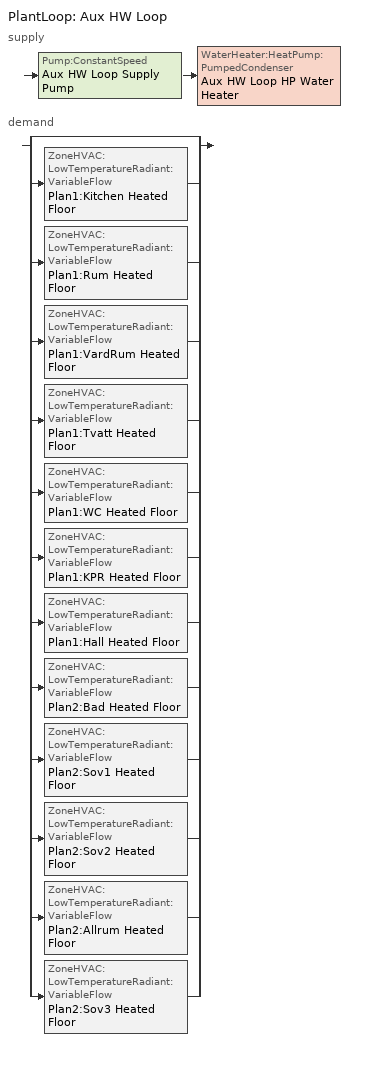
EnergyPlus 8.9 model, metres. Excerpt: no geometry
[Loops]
PlantLoop 'Aux HW Loop'
 supply: Pump:ConstantSpeed 'Aux HW Loop Supply Pump' > WaterHeater:HeatPump:PumpedCondenser 'Aux HW Loop HP Water Heater'
 demand: split
  | bypass
  | ZoneHVAC:LowTemperatureRadiant:VariableFlow 'Plan1:Kitchen Heated Floor'
  | ZoneHVAC:LowTemperatureRadiant:VariableFlow 'Plan1:Rum Heated Floor'
  | ZoneHVAC:LowTemperatureRadiant:VariableFlow 'Plan1:VardRum Heated Floor'
  | ZoneHVAC:LowTemperatureRadiant:VariableFlow 'Plan1:Tvatt Heated Floor'
  | ZoneHVAC:LowTemperatureRadiant:VariableFlow 'Plan1:WC Heated Floor'
  | ZoneHVAC:LowTemperatureRadiant:VariableFlow 'Plan1:KPR Heated Floor'
  | ZoneHVAC:LowTemperatureRadiant:VariableFlow 'Plan1:Hall Heated Floor'
  | ZoneHVAC:LowTemperatureRadiant:VariableFlow 'Plan2:Bad Heated Floor'
  | ZoneHVAC:LowTemperatureRadiant:VariableFlow 'Plan2:Sov1 Heated Floor'
  | ZoneHVAC:LowTemperatureRadiant:VariableFlow 'Plan2:Sov2 Heated Floor'
  | ZoneHVAC:LowTemperatureRadiant:VariableFlow 'Plan2:Allrum Heated Floor'
  | ZoneHVAC:LowTemperatureRadiant:VariableFlow 'Plan2:Sov3 Heated Floor'
[WindowProperty:FrameAndDivider]
1: Frame Width=0.04; Frame Outside Projection=0; Frame Inside Projection=0; Frame Conductance=9.5; Ratio of FrameEdge Glass Conductance to CenterOfGlass Conductance=1; Frame Solar Absorptance=0.5; Frame Visible Absorptance=0.5; Frame Thermal Hemispherical Emissivity=0.9; Divider Type=DividedLite; Divider Width=0.02; Number of Horizontal Dividers=1; Number of Vertical Dividers=1; Divider Outside Projection=0; Divider Inside Projection=0; Divider Conductance=9.5; Ratio of DividerEdge Glass Conductance to CenterOfGlass Conductance=1; Divider Solar Absorptance=0.5; Divider Visible Absorptance=0.5; Divider Thermal Hemispherical Emissivity=0.9; Outside Reveal Solar Absorptance=0.5; Inside Sill Depth=0; Inside Sill Solar Absorptance=0.5; Inside Reveal Depth=0; Inside Reveal Solar Absorptance=0.5
[DesignSpecification:OutdoorAir] Outdoor Air Method=Flow/Person; Outdoor Air Flow per Person=0.00944; Outdoor Air Flow per Zone Floor Area=0; Outdoor Air Flow per Zone=0; Outdoor Air Flow Air Changes per Hour=0; Outdoor Air Schedule=On 24/7
Plan1:Kitchen Design Specification Outdoor Air Object; Plan1:Rum Design Specification Outdoor Air Object; Plan1:VardRum Design Specification Outdoor Air Object; Plan1:Tvatt Design Specification Outdoor Air Object; Plan1:WC Design Specification Outdoor Air Object; Plan1:KPR Design Specification Outdoor Air Object; Plan1:Hall Design Specification Outdoor Air Object; Plan2:Bad Design Specification Outdoor Air Object; Plan2:Sov1 Design Specification Outdoor Air Object; Plan2:Sov2 Design Specification Outdoor Air Object; Plan2:Allrum Design Specification Outdoor Air Object; Plan2:Sov3 Design Specification Outdoor Air Object
[DesignSpecification:ZoneAirDistribution] Zone Air Distribution Effectiveness in Cooling Mode=1; Zone Air Distribution Effectiveness in Heating Mode=1; Zone Secondary Recirculation Fraction=0
Plan1:Kitchen Design Specification Zone Air Distribution Object; Plan1:Rum Design Specification Zone Air Distribution Object; Plan1:VardRum Design Specification Zone Air Distribution Object; Plan1:Tvatt Design Specification Zone Air Distribution Object; Plan1:WC Design Specification Zone Air Distribution Object; Plan1:KPR Design Specification Zone Air Distribution Object; Plan1:Hall Design Specification Zone Air Distribution Object; Plan2:Bad Design Specification Zone Air Distribution Object; Plan2:Sov1 Design Specification Zone Air Distribution Object; Plan2:Sov2 Design Specification Zone Air Distribution Object; Plan2:Allrum Design Specification Zone Air Distribution Object; Plan2:Sov3 Design Specification Zone Air Distribution Object
[Sizing:Zone] Zone Cooling Design Supply Air Temperature Input Method=SupplyAirTemperature; Zone Cooling Design Supply Air Temperature=14; Zone Cooling Design Supply Air Temperature Difference=5; Zone Heating Design Supply Air Temperature Input Method=SupplyAirTemperature; Zone Heating Design Supply Air Temperature=50; Zone Heating Design Supply Air Temperature Difference=15; Zone Cooling Design Supply Air Humidity Ratio=0.009; Zone Heating Design Supply Air Humidity Ratio=0.004; Zone Heating Sizing Factor=1.25; Zone Cooling Sizing Factor=1.15; Cooling Design Air Flow Method=DesignDay; Cooling Design Air Flow Rate=0; Cooling Minimum Air Flow per Zone Floor Area=0.00076; Cooling Minimum Air Flow=0; Cooling Minimum Air Flow Fraction=0; Heating Design Air Flow Method=DesignDay; Heating Design Air Flow Rate=0; Heating Maximum Air Flow per Zone Floor Area=0.00203; Heating Maximum Air Flow=0.14158; Heating Maximum Air Flow Fraction=0.3; Account for Dedicated Outdoor Air System=No; Dedicated Outdoor Air System Control Strategy=NeutralSupplyAir; Dedicated Outdoor Air Low Setpoint Temperature for Design=autosize; Dedicated Outdoor Air High Setpoint Temperature for Design=autosize
Name | Design Specification Outdoor Air Object | Design Specification Zone Air Distribution Object
Plan1:Kitchen | Plan1:Kitchen Design Specification Outdoor Air Object | Plan1:Kitchen Design Specification Zone Air Distribution Object
Plan1:Rum | Plan1:Rum Design Specification Outdoor Air Object | Plan1:Rum Design Specification Zone Air Distribution Object
Plan1:VardRum | Plan1:VardRum Design Specification Outdoor Air Object | Plan1:VardRum Design Specification Zone Air Distribution Object
Plan1:Tvatt | Plan1:Tvatt Design Specification Outdoor Air Object | Plan1:Tvatt Design Specification Zone Air Distribution Object
Plan1:WC | Plan1:WC Design Specification Outdoor Air Object | Plan1:WC Design Specification Zone Air Distribution Object
Plan1:KPR | Plan1:KPR Design Specification Outdoor Air Object | Plan1:KPR Design Specification Zone Air Distribution Object
Plan1:Hall | Plan1:Hall Design Specification Outdoor Air Object | Plan1:Hall Design Specification Zone Air Distribution Object
Plan2:Bad | Plan2:Bad Design Specification Outdoor Air Object | Plan2:Bad Design Specification Zone Air Distribution Object
Plan2:Sov1 | Plan2:Sov1 Design Specification Outdoor Air Object | Plan2:Sov1 Design Specification Zone Air Distribution Object
Plan2:Sov2 | Plan2:Sov2 Design Specification Outdoor Air Object | Plan2:Sov2 Design Specification Zone Air Distribution Object
Plan2:Allrum | Plan2:Allrum Design Specification Outdoor Air Object | Plan2:Allrum Design Specification Zone Air Distribution Object
Plan2:Sov3 | Plan2:Sov3 Design Specification Outdoor Air Object | Plan2:Sov3 Design Specification Zone Air Distribution Object
[Sizing:Plant]
Aux HW Loop: Loop Type=Heating; Design Loop Exit Temperature=56; Loop Design Temperature Difference=5
[ZoneControl:Thermostat] Control Type Schedule=Control type schedule: Always 4
Name | Zone or ZoneList | Control 1
Plan1:Kitchen Thermostat | Plan1:Kitchen | Plan1:Kitchen Dual SP
Plan1:Rum Thermostat | Plan1:Rum | Plan1:Rum Dual SP
Plan1:VardRum Thermostat | Plan1:VardRum | Plan1:VardRum Dual SP
Plan1:Tvatt Thermostat | Plan1:Tvatt | Plan1:Tvatt Dual SP
Plan1:WC Thermostat | Plan1:WC | Plan1:WC Dual SP
Plan1:KPR Thermostat | Plan1:KPR | Plan1:KPR Dual SP
Plan1:Hall Thermostat | Plan1:Hall | Plan1:Hall Dual SP
Plan2:Bad Thermostat | Plan2:Bad | Plan2:Bad Dual SP
Plan2:Sov1 Thermostat | Plan2:Sov1 | Plan2:Sov1 Dual SP
Plan2:Sov2 Thermostat | Plan2:Sov2 | Plan2:Sov2 Dual SP
Plan2:Allrum Thermostat | Plan2:Allrum | Plan2:Allrum Dual SP
Plan2:Sov3 Thermostat | Plan2:Sov3 | Plan2:Sov3 Dual SP
[ThermostatSetpoint:DualSetpoint] Heating Setpoint Temperature Schedule=Heating set point schedule; Cooling Setpoint Temperature Schedule=Cooling set point schedule
Plan1:Kitchen Dual SP; Plan1:Rum Dual SP; Plan1:VardRum Dual SP; Plan1:Tvatt Dual SP; Plan1:WC Dual SP; Plan1:KPR Dual SP; Plan1:Hall Dual SP; Plan2:Bad Dual SP; Plan2:Sov1 Dual SP; Plan2:Sov2 Dual SP; Plan2:Allrum Dual SP; Plan2:Sov3 Dual SP
[ZoneHVAC:LowTemperatureRadiant:VariableFlow] Availability Schedule=On 24/7; Hydronic Tubing Inside Diameter=0.013; Hydronic Tubing Length=autosize; Temperature Control Type=MeanAirTemperature; Heating Design Capacity Method=CapacityPerFloorArea; Heating Design Capacity Per Floor Area=50; Maximum Hot Water Flow=autosize; Heating Control Throttling Range=2; Heating Control Temperature Schedule=Heating set point schedule; Cooling Design Capacity Method=CoolingDesignCapacity; Cooling Design Capacity=autosize; Cooling Control Throttling Range=2; Cooling Control Temperature Schedule=Cooling set point schedule; Condensation Control Type=SimpleOff; Condensation Control Dewpoint Offset=0; Number of Circuits=OnePerSurface; Circuit Length=106.7
Name | Zone | Surface Name or Radiant Surface Group
Plan1:Kitchen Heated Floor | Plan1:Kitchen | Plan1:Kitchen Heated Floor Radiant Surface List
Plan1:Rum Heated Floor | Plan1:Rum | Plan1:Rum Heated Floor Radiant Surface List
Plan1:VardRum Heated Floor | Plan1:VardRum | Plan1:VardRum Heated Floor Radiant Surface List
Plan1:Tvatt Heated Floor | Plan1:Tvatt | Plan1:Tvatt Heated Floor Radiant Surface List
Plan1:WC Heated Floor | Plan1:WC | Plan1:WC Heated Floor Radiant Surface List
Plan1:KPR Heated Floor | Plan1:KPR | Plan1:KPR Heated Floor Radiant Surface List
Plan1:Hall Heated Floor | Plan1:Hall | Plan1:Hall Heated Floor Radiant Surface List
Plan2:Bad Heated Floor | Plan2:Bad | Plan2:Bad Heated Floor Radiant Surface List
Plan2:Sov1 Heated Floor | Plan2:Sov1 | Plan2:Sov1 Heated Floor Radiant Surface List
Plan2:Sov2 Heated Floor | Plan2:Sov2 | Plan2:Sov2 Heated Floor Radiant Surface List
Plan2:Allrum Heated Floor | Plan2:Allrum | Plan2:Allrum Heated Floor Radiant Surface List
Plan2:Sov3 Heated Floor | Plan2:Sov3 | Plan2:Sov3 Heated Floor Radiant Surface List
[ZoneHVAC:LowTemperatureRadiant:SurfaceGroup]
Plan1:Kitchen Heated Floor Radiant Surface List: Surface 1=Plan1:Kitchen_GroundFloor_0_0_0; Flow Fraction for Surface 1=1
Plan1:Rum Heated Floor Radiant Surface List: Surface 1=Plan1:Rum_GroundFloor_0_0_0; Flow Fraction for Surface 1=1
Plan1:VardRum Heated Floor Radiant Surface List: Surface 1=Plan1:VardRum_GroundFloor_0_0_0; Flow Fraction for Surface 1=1
Plan1:Tvatt Heated Floor Radiant Surface List: Surface 1=Plan1:Tvatt_GroundFloor_0_0_0; Flow Fraction for Surface 1=1
Plan1:WC Heated Floor Radiant Surface List: Surface 1=Plan1:WC_GroundFloor_0_0_0; Flow Fraction for Surface 1=1
Plan1:KPR Heated Floor Radiant Surface List: Surface 1=Plan1:KPR_GroundFloor_0_0_0; Flow Fraction for Surface 1=1
Plan1:Hall Heated Floor Radiant Surface List: Surface 1=Plan1:Hall_GroundFloor_0_0_0; Flow Fraction for Surface 1=1
Plan2:Bad Heated Floor Radiant Surface List: Surface 1=Plan2:Bad_Floor_0_0_10020; Flow Fraction for Surface 1=0.418223; Surface 2=Plan2:Bad_Floor_0_0_10025; Flow Fraction for Surface 2=0.581777
Plan2:Sov1 Heated Floor Radiant Surface List: Surface 1=Plan2:Sov1_Floor_0_0_10000; Flow Fraction for Surface 1=0.099838; Surface 2=Plan2:Sov1_Floor_0_0_10008; Flow Fraction for Surface 2=0.900162
Plan2:Sov2 Heated Floor Radiant Surface List: Surface 1=Plan2:Sov2_Floor_0_0_10001; Flow Fraction for Surface 1=1
Plan2:Allrum Heated Floor Radiant Surface List: Surface 1=Plan2:Allrum_Floor_0_0_10021; Flow Fraction for Surface 1=0.009884; Surface 2=Plan2:Allrum_Floor_0_0_10016; Flow Fraction for Surface 2=0.155883; Surface 3=Plan2:Allrum_Floor_0_0_10028; Flow Fraction for Surface 3=0.35779; Surface 4=Plan2:Allrum_Floor_0_0_10011; Flow Fraction for Surface 4=0.476442
Plan2:Sov3 Heated Floor Radiant Surface List: Surface 1=Plan2:Sov3_Floor_0_0_10012; Flow Fraction for Surface 1=0.215125; Surface 2=Plan2:Sov3_Floor_0_0_10002; Flow Fraction for Surface 2=0.784875
[Zone equipment]
Plan1:Kitchen: Plan1:Kitchen Heated Floor
Plan1:Rum: Plan1:Rum Heated Floor
Plan1:VardRum: Plan1:VardRum Heated Floor
Plan1:Tvatt: Plan1:Tvatt Heated Floor
Plan1:WC: Plan1:WC Heated Floor
Plan1:KPR: Plan1:KPR Heated Floor
Plan1:Hall: Plan1:Hall Heated Floor
Plan2:Bad: Plan2:Bad Heated Floor
Plan2:Sov1: Plan2:Sov1 Heated Floor
Plan2:Sov2: Plan2:Sov2 Heated Floor
Plan2:Allrum: Plan2:Allrum Heated Floor
Plan2:Sov3: Plan2:Sov3 Heated Floor
[Fan:OnOff]
Aux HW Loop HP Water Heater Supply Fan: Availability Schedule=On 24/7; Fan Total Efficiency=0.7; Pressure Rise=600; Maximum Flow Rate=autosize; Motor Efficiency=0.9; Motor In Airstream Fraction=1; Fan Power Ratio Function of Speed Ratio Curve=DefaultFanPowerRatioCurve; Fan Efficiency Ratio Function of Speed Ratio Curve=DefaultFanEffRatioCurve; EndUse Subcategory=General
[Coil:WaterHeating:AirToWaterHeatPump:Pumped]
Aux HW Loop HP Water Heater HP Water Heating Coil: Rated Heating Capacity=6500; Rated COP=3.2; Rated Sensible Heat Ratio=0.6956; Rated Evaporator Inlet Air DryBulb Temperature=29.44; Rated Evaporator Inlet Air WetBulb Temperature=22.22; Rated Condenser Inlet Water Temperature=55.72; Rated Evaporator Air Flow Rate=autocalculate; Rated Condenser Water Flow Rate=autocalculate; Evaporator Fan Power Included in Rated COP=No; Condenser Pump Power Included in Rated COP=No; Condenser Pump Heat Included in Rated Heating Capacity and Rated COP=No; Condenser Water Pump Power=150; Fraction of Condenser Pump Heat to Water=0.2; Crankcase Heater Capacity=100; Maximum Ambient Temperature for Crankcase Heater Operation=5; Evaporator Air Temperature Type for Curve Objects=WetBulbTemperature; Heating Capacity Function of Temperature Curve=ASHP HighT CAPFT; Heating COP Function of Temperature Curve=ASHP HighT COPFT; Part Load Fraction Correlation Curve=HPWHPLFFPLR
[Pump:ConstantSpeed]
Aux HW Loop Supply Pump: Design Flow Rate=autosize; Design Pump Head=20000; Design Power Consumption=autosize; Motor Efficiency=0.9; Fraction of Motor Inefficiencies to Fluid Stream=0; Pump Control Type=Intermittent
[WaterHeater:Mixed]
Aux HW Loop HP Water Heater Water Heater: Tank Volume=210; Setpoint Temperature Schedule=Tanay Heater Domestic hot water setpoint temperature: Always 45.00; Deadband Temperature Difference=0.5; Maximum Temperature Limit=90; Heater Control Type=Cycle; Heater Maximum Capacity=0; Heater Minimum Capacity=0; Heater Fuel Type=Electricity; Heater Thermal Efficiency=0.8; Ambient Temperature Indicator=Schedule; Ambient Temperature Schedule=Water heater ambient temperature schedule: Always 20.00; Off Cycle Loss Coefficient to Ambient Temperature=0; Off Cycle Loss Fraction to Zone=1; On Cycle Loss Coefficient to Ambient Temperature=0; On Cycle Loss Fraction to Zone=1; Peak Use Flow Rate=0; Use Side Effectiveness=1; Source Side Effectiveness=1; Use Side Design Flow Rate=autosize; Source Side Design Flow Rate=autosize; Indirect Water Heating Recovery Time=1.5; Source Side Flow Control Mode=IndirectHeatPrimarySetpoint; Indirect Alternate Setpoint Temperature Schedule=Domestic hot water setpoint temperature: Always 55.00
[WaterHeater:Sizing]
Aux HW Loop HP Water Heater Water Heater: Design Mode=PeakDraw; Time Storage Can Meet Peak Draw=0.6; Time for Tank Recovery=0.6; Nominal Tank Volume for Autosizing Plant Connections=1; Number of Bedrooms=4; Number of Bathrooms=2; Storage Capacity per Person=0.2; Recovery Capacity per Person=0.2; Storage Capacity per Floor Area=0.02; Recovery Capacity per Floor Area=0.02; Number of Units=4; Storage Capacity per Unit=0.2; Recovery Capacity PerUnit=0.2; Storage Capacity per Collector Area=0.2; Height Aspect Ratio=1
[WaterHeater:HeatPump:PumpedCondenser]
Aux HW Loop HP Water Heater: Availability Schedule=On 24/7; Compressor Setpoint Temperature Schedule=Tanay Hot Water flow set point temperature: Always 50.0 C; Dead Band Temperature Difference=0.1; Condenser Water Flow Rate=autocalculate; Evaporator Air Flow Rate=autocalculate; Inlet Air Configuration=Schedule; Inlet Air Temperature Schedule=TanayASHPInletTemp; Inlet Air Humidity Schedule=ScheduledAmbientRH; Tank=Aux HW Loop HP Water Heater Water Heater; DX Coil=Aux HW Loop HP Water Heater HP Water Heating Coil; Minimum Inlet Air Temperature for Compressor Operation=-5; Maximum Inlet Air Temperature for Compressor Operation=48.9; Compressor Location=Outdoors; Fan=Aux HW Loop HP Water Heater Supply Fan; Fan Placement=DrawThrough; On Cycle Parasitic Electric Load=0; Off Cycle Parasitic Electric Load=0; Parasitic Heat Rejection Location=Outdoors; Tank Element Control Logic=Simultaneous; Control Sensor 1 Height In Stratified Tank=0; Control Sensor 1 Weight=0; Control Sensor 2 Height In Stratified Tank=0
[PlantLoop]
Aux HW Loop: Fluid Type=Water; Plant Equipment Operation Scheme=Aux HW Loop Operation; Maximum Loop Temperature=80; Minimum Loop Temperature=0; Maximum Loop Flow Rate=autosize; Minimum Loop Flow Rate=0; Plant Loop Volume=autocalculate; Load Distribution Scheme=SequentialLoad; Plant Loop Demand Calculation Scheme=SingleSetpoint; Common Pipe Simulation=None; Pressure Simulation Type=None
[PlantEquipmentList]
Aux HW Loop Scheme 1 Range 1 Equipment List: Aux HW Loop HP Water Heater
[PlantEquipmentOperation:HeatingLoad]
Aux HW Loop Scheme 1: Load Range 1 Lower Limit=0; Load Range 1 Upper Limit=1000000000000000; Range 1 Equipment List=Aux HW Loop Scheme 1 Range 1 Equipment List
[PlantEquipmentOperationSchemes]
Aux HW Loop Operation: Control Scheme 1=Aux HW Loop Scheme 1; Control Scheme 1 Schedule=On 24/7
[EnergyManagementSystem:Sensor] OutputVariable or OutputMeter=Zone Mean Air Temperature
Name | OutputVariable or OutputMeter Index Key
Temp_Plan1_Kitchen | Plan1:Kitchen
Temp_Plan1_Rum | Plan1:Rum
Temp_Plan1_VardRum | Plan1:VardRum
Temp_Plan1_Tvatt | Plan1:Tvatt
Temp_Plan1_WC | Plan1:WC
Temp_Plan1_KPR | Plan1:KPR
Temp_Plan1_Hall | Plan1:Hall
Temp_Plan2_Bad | Plan2:Bad
Temp_Plan2_Sov1 | Plan2:Sov1
Temp_Plan2_Sov2 | Plan2:Sov2
Temp_Plan2_Allrum | Plan2:Allrum
Temp_Plan2_Sov3 | Plan2:Sov3
[EnergyManagementSystem:Actuator]
Name | Actuated Component Unique | Actuated Component Type | Actuated Component Control Type
Water_Mass_Flow_Rate_Plan1_Kitchen_Heated_Floor | Plan1:Kitchen HEATED FLOOR | Hydronic Low Temp Radiant | Water Mass Flow Rate
Water_Mass_Flow_Rate_Plan1_Rum_Heated_Floor | Plan1:Rum HEATED FLOOR | Hydronic Low Temp Radiant | Water Mass Flow Rate
Water_Mass_Flow_Rate_Plan1_VardRum_Heated_Floor | Plan1:VardRum HEATED FLOOR | Hydronic Low Temp Radiant | Water Mass Flow Rate
Water_Mass_Flow_Rate_Plan1_Tvatt_Heated_Floor | Plan1:Tvatt HEATED FLOOR | Hydronic Low Temp Radiant | Water Mass Flow Rate
Water_Mass_Flow_Rate_Plan1_WC_Heated_Floor | Plan1:WC HEATED FLOOR | Hydronic Low Temp Radiant | Water Mass Flow Rate
Water_Mass_Flow_Rate_Plan1_KPR_Heated_Floor | Plan1:KPR HEATED FLOOR | Hydronic Low Temp Radiant | Water Mass Flow Rate
Water_Mass_Flow_Rate_Plan1_Hall_Heated_Floor | Plan1:Hall HEATED FLOOR | Hydronic Low Temp Radiant | Water Mass Flow Rate
Water_Mass_Flow_Rate_Plan2_Bad_Heated_Floor | Plan2:Bad HEATED FLOOR | Hydronic Low Temp Radiant | Water Mass Flow Rate
Water_Mass_Flow_Rate_Plan2_Sov1_Heated_Floor | Plan2:Sov1 HEATED FLOOR | Hydronic Low Temp Radiant | Water Mass Flow Rate
Water_Mass_Flow_Rate_Plan2_Sov2_Heated_Floor | Plan2:Sov2 HEATED FLOOR | Hydronic Low Temp Radiant | Water Mass Flow Rate
Water_Mass_Flow_Rate_Plan2_Allrum_Heated_Floor | Plan2:Allrum HEATED FLOOR | Hydronic Low Temp Radiant | Water Mass Flow Rate
Water_Mass_Flow_Rate_Plan2_Sov3_Heated_Floor | Plan2:Sov3 HEATED FLOOR | Hydronic Low Temp Radiant | Water Mass Flow Rate
Schedule_Value_TANAYASHPINLETTEMP | TANAYASHPINLETTEMP | Schedule:Compact | Schedule Value
[EnergyManagementSystem:InternalVariable] Internal Data Type=Zone Air Volume
Name | Internal Data Index Key
Vol_Plan1_Kitchen | Plan1:Kitchen
Vol_Plan1_Rum | Plan1:Rum
Vol_Plan1_VardRum | Plan1:VardRum
Vol_Plan1_Tvatt | Plan1:Tvatt
Vol_Plan1_WC | Plan1:WC
Vol_Plan1_KPR | Plan1:KPR
Vol_Plan1_Hall | Plan1:Hall
Vol_Plan2_Bad | Plan2:Bad
Vol_Plan2_Sov1 | Plan2:Sov1
Vol_Plan2_Sov2 | Plan2:Sov2
Vol_Plan2_Allrum | Plan2:Allrum
Vol_Plan2_Sov3 | Plan2:Sov3
[Schedule:Compact]
On 24/7: Through: 12/31, For: AllDays, Until: 24:00, 1
Heating set point schedule; Water heater ambient temperature schedule: Always 20.00: Through: 12/31, For: AllDays, Until: 24:00, 20
Cooling set point schedule: Through: 12/31, For: AllDays, Until: 24:00, 24
Control type schedule: Always 4: Through: 12/31, For: AllDays, Until: 24:00, 4
Domestic hot water setpoint temperature: Always 55.00: Through: 12/31, For: AllDays, Until: 24:00, 55
ScheduledAmbientRH: Through: 12/31, For: AllDays, Until: 24:00, 0.5
TanayASHPInletTemp: Through: 12/31, For: AllDays, Until: 24:00, 19.72222
Tanay Hot Water flow set point temperature: Always 50.0 C: Through: 12/31, For: AllDays, Until: 24:00, 50
Tanay Heater Domestic hot water setpoint temperature: Always 45.00: Through: 12/31, For: AllDays, Until: 24:00, 45
[Curve:Quadratic]
HPWHPLFFPLR: Coefficient1 Constant=0.75; Coefficient2 x=0.25; Coefficient3 x2=0; Minimum Value of x=0; Maximum Value of x=1; Input Unit Type for X=Dimensionless; Output Unit Type=Dimensionless
[Curve:Cubic]
DefaultFanEffRatioCurve: Coefficient1 Constant=0.338568; Coefficient2 x=1.72644; Coefficient3 x2=-1.4928; Coefficient4 x3=0.427762; Minimum Value of x=0.5; Maximum Value of x=1.5; Minimum Curve Output=0.3; Maximum Curve Output=1
[Curve:Exponent]
DefaultFanPowerRatioCurve: Coefficient1 Constant=0; Coefficient2 Constant=1; Coefficient3 Constant=3; Minimum Value of x=0; Maximum Value of x=1.5; Minimum Curve Output=0.01; Maximum Curve Output=1.5
[Curve:Biquadratic] Minimum Value of x=-15; Maximum Value of x=20; Minimum Value of y=35; Maximum Value of y=80; Input Unit Type for X=Temperature; Input Unit Type for Y=Temperature; Output Unit Type=Dimensionless
Name | Coefficient1 Constant | Coefficient2 x | Coefficient3 x2 | Coefficient4 y | Coefficient5 y2 | Coefficient6 xy
ASHP HighT COPFT | 1.904 | 0.0359056 | 0.000275706 | -0.0342612 | 0.000221176 | -0.00030684
ASHP HighT CAPFT | 0.97539 | 0.0204477 | 0.000290051 | -0.004916 | 2.60904e-05 | 4.04003e-05
